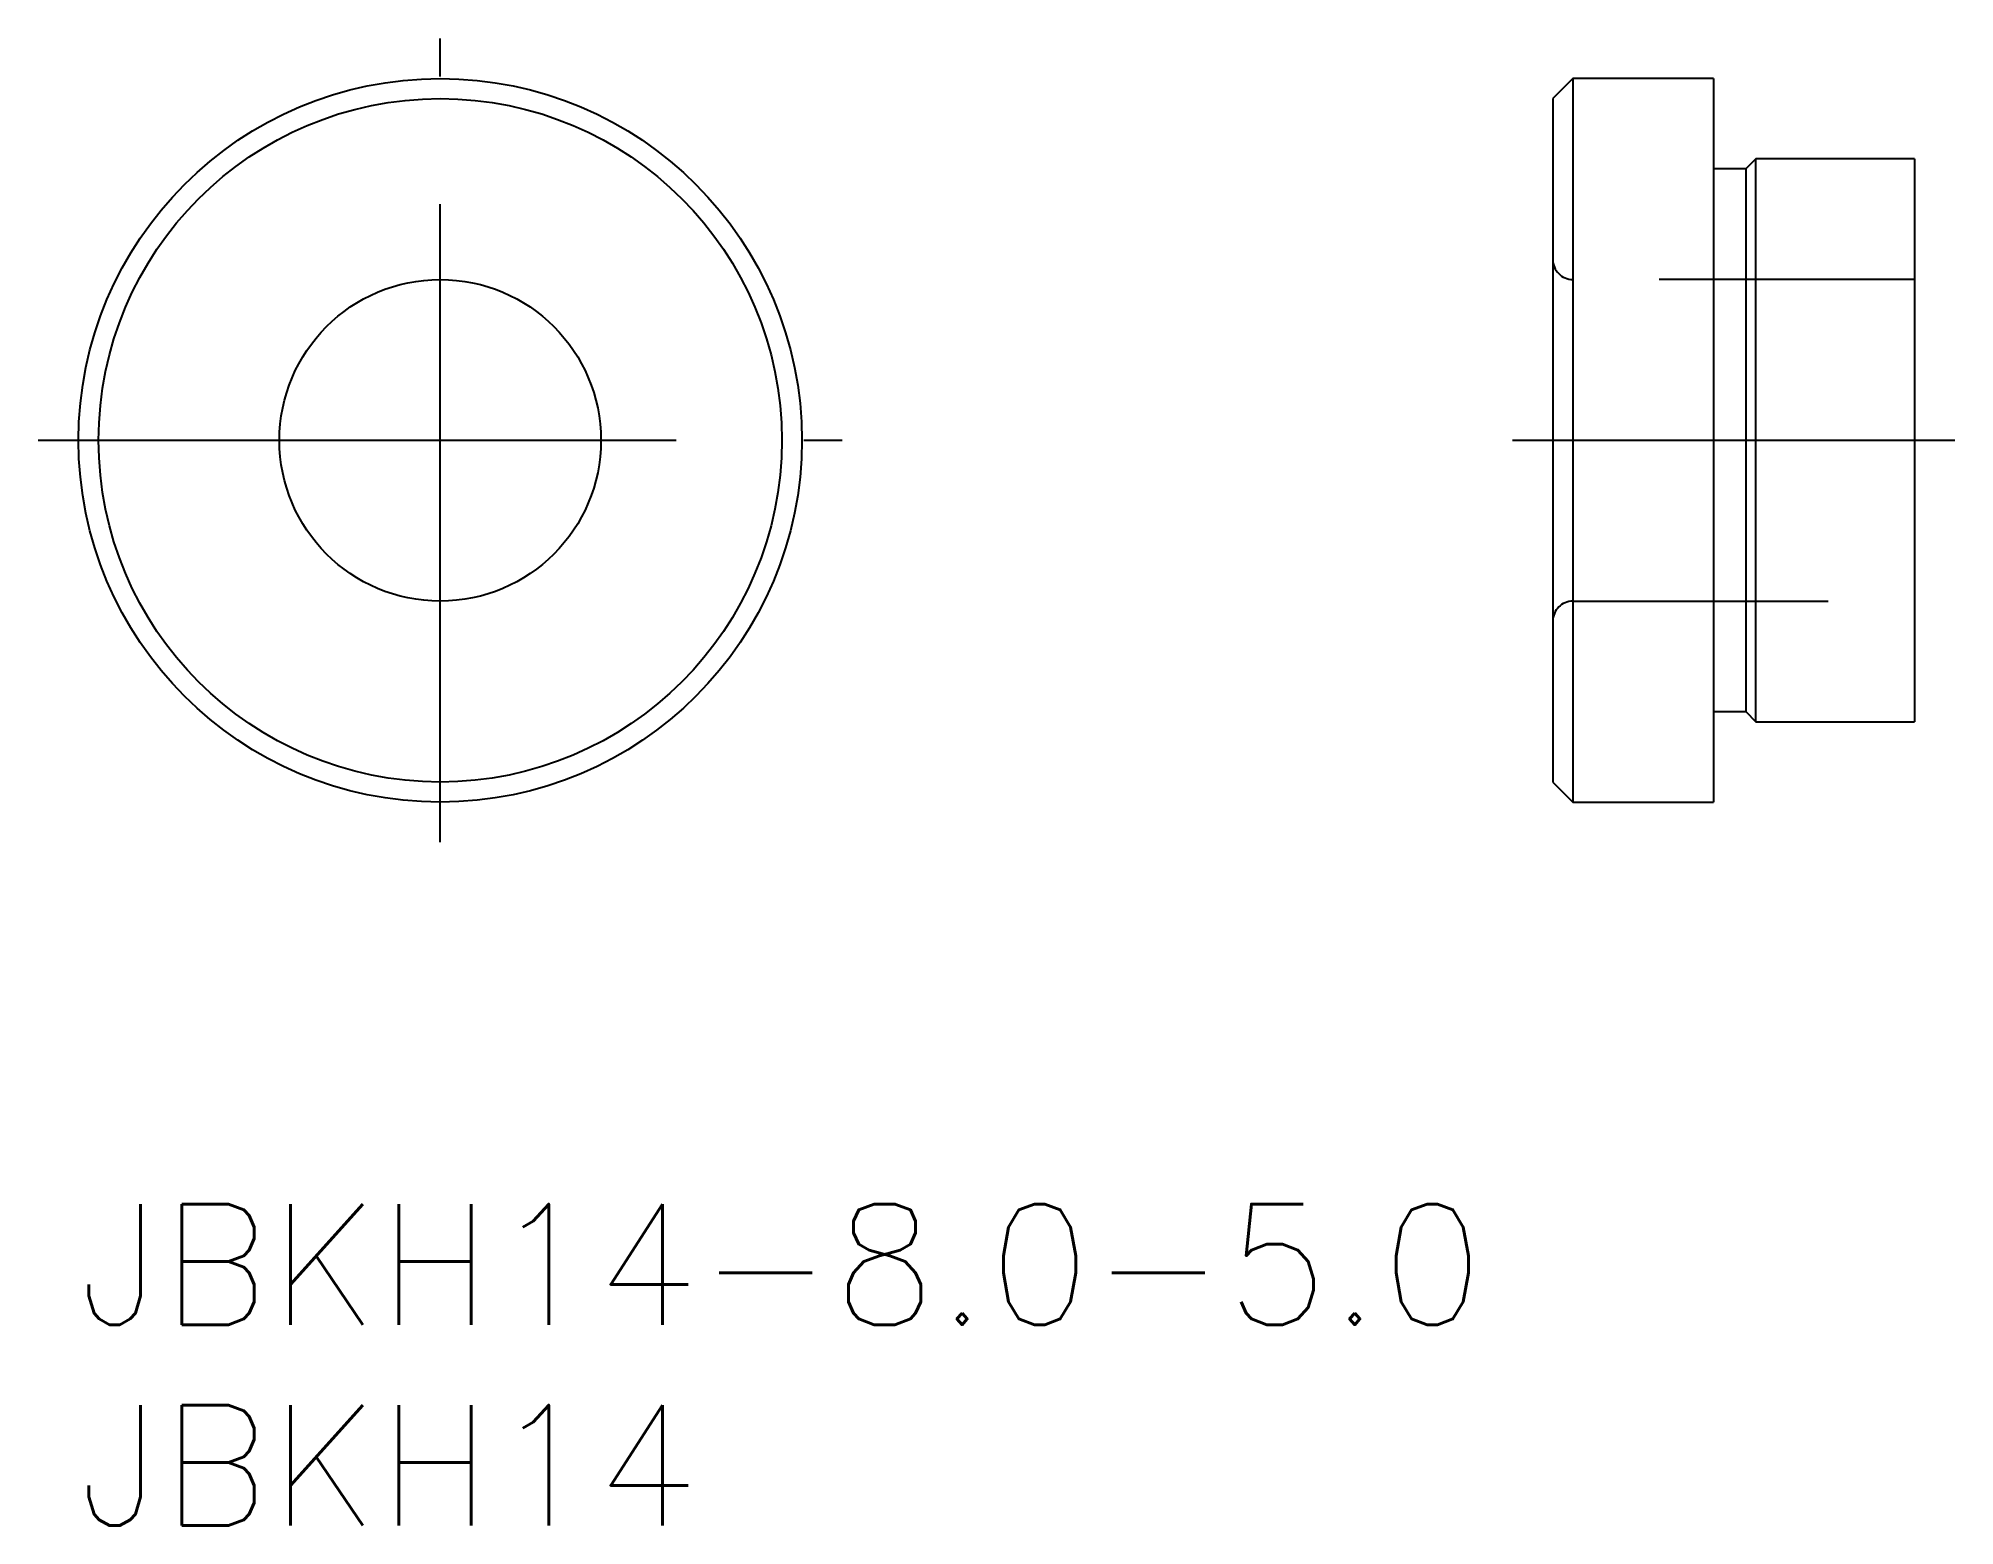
# Model space of a CAD drawing. Extents: x -1 to 46.7, y -8 to 29.
import ezdxf

# ---------------------------------------------------------------- set-up
doc = ezdxf.new("R2010")
doc.units = 0
doc.header["$LTSCALE"] = 0.5
doc.linetypes.add('CENTER', pattern=[50.8, 31.75, -6.35, 6.35, -6.35])
doc.linetypes.add('DASHED', pattern=[19.05, 12.7, -6.35])
for name, color, linetype in [('MSM_CENTER', 1, 'CENTER'), ('MSM_CONTINUOUS', 7, 'CONTINUOUS'), ('MSM_DASHED', 4, 'DASHED'), ('MSM_PART_NUMBER', 7, 'CONTINUOUS')]:
    doc.layers.add(name, color=color, linetype=linetype)
doc.styles.get("Standard").update_dxf_attribs({"font": 'txt.shx', "height": 1, "bigfont": 'bigfont.shx'})

# ---------------------------------------------------------------- blocks, each defined once
blk = doc.blocks.new('*U15')
at = {"layer": 'MSM_PART_NUMBER'}
blk.add_text('JBKH14-8.0-5.0', height=3, dxfattribs=at).set_placement((0, -3))
blk = doc.blocks.new('*U16')
at = {"layer": 'MSM_PART_NUMBER'}
blk.add_text('JBKH14', height=3, dxfattribs=at).set_placement((0, -8))

msp = doc.modelspace()

# ---------------------------------------------------------------- linework, layer by layer
at = {"layer": 'MSM_CENTER'}
for p, q in [((9, 9), (9, 29)), ((-1, 19), (19, 19)), ((35.685, 19), (46.685, 19))]:
    msp.add_line(p, q, dxfattribs=at)
at = {"layer": 'MSM_CONTINUOUS'}
for p, q in [((37.185, 28), (36.685, 27.5)), ((40.685, 28), (37.185, 28)), ((37.185, 28), (37.185, 10)), ((40.685, 28), (40.685, 10)), ((36.685, 27.5), (36.685, 10.5)), ((41.485, 25.75), (40.685, 25.75)), ((41.735, 26), (41.485, 25.75)), ((41.485, 25.75), (41.485, 12.25)), ((45.685, 26), (41.735, 26)), ((41.735, 12), (41.735, 26)), ((45.685, 26), (45.685, 12)), ((40.685, 12.25), (41.485, 12.25)), ((41.485, 12.25), (41.735, 12)), ((41.735, 12), (45.685, 12)), ((36.685, 10.5), (37.185, 10)), ((37.185, 10), (40.685, 10))]:
    msp.add_line(p, q, dxfattribs=at)
for radius in [9, 8.5, 4]:
    msp.add_circle((9, 19), radius, dxfattribs=at)
at = {"layer": 'MSM_DASHED'}
for p, q in [((45.685, 23), (37.185, 23)), ((37.185, 15), (45.685, 15))]:
    msp.add_line(p, q, dxfattribs=at)
for centre, start, end in [((37.185, 23.5), 180, 270), ((37.185, 14.5), 90, 180)]:
    msp.add_arc(centre, 0.5, start, end, dxfattribs=at)

# ---------------------------------------------------------------- block references
at = {"layer": 'MSM_CONTINUOUS'}
for name in ['*U15', '*U16']:
    msp.add_blockref(name, (0, 0), dxfattribs=at)

doc.saveas('drawing.dxf')
